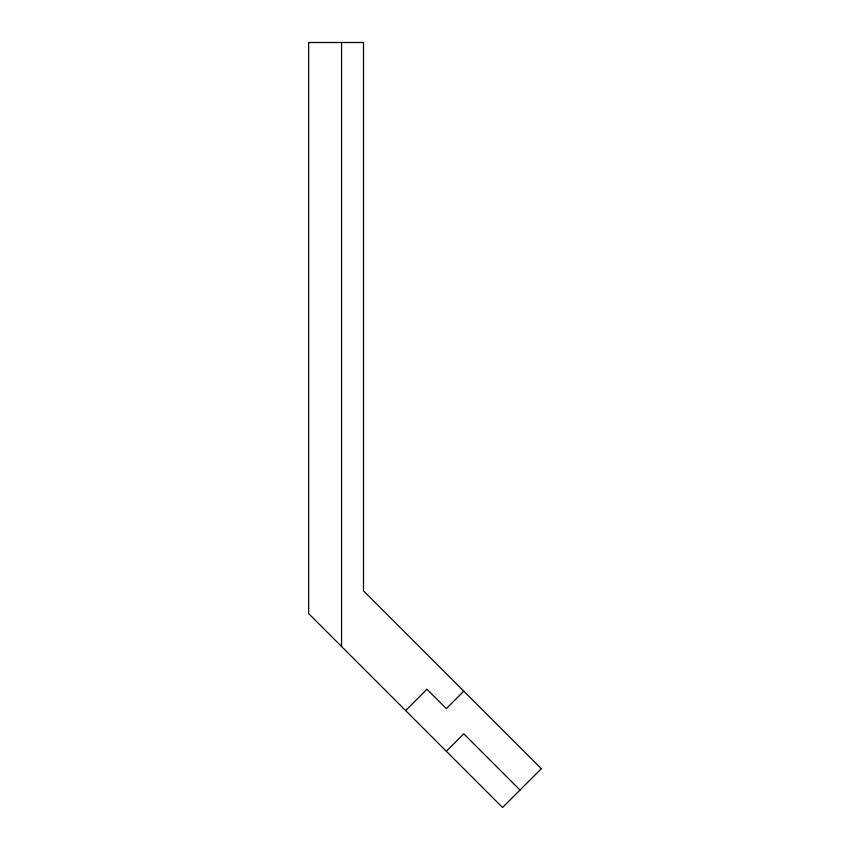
<?xml version="1.0" encoding="UTF-8"?>
<svg xmlns="http://www.w3.org/2000/svg" width="850" height="850" viewBox="0 0 850 850"><rect width="100%" height="100%" fill="white"/><g stroke="black" fill="none" stroke-linecap="round" stroke-linejoin="round"><path stroke-width="1.27" d="M405.609 710.558L426.934 689.233L446.324 708.613L463.781 691.167M446.324 751.273L463.781 733.826L520.009 790.054M341.572 42.5L341.572 646.521M541.333 768.719L502.552 807.5L308.667 613.615L308.667 42.5L363.502 42.5L363.502 590.899L541.333 768.719"/></g></svg>
